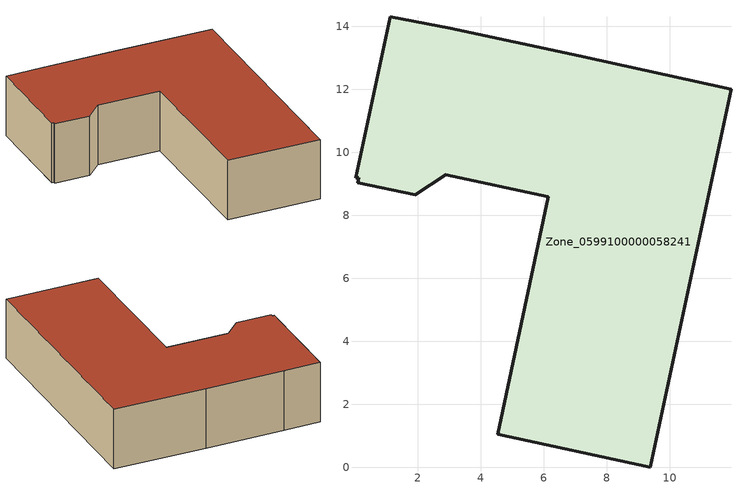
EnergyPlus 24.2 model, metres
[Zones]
Zone_0599100000058241
 floor ground (C_G): 3.03,13.93 7.11,13.06 11.95,12 9.38,0 4.54,1.05 6.14,8.59 2.9,9.28 1.93,8.65 0.1,9.04 0.13,9.19 0.03,9.19 1.12,14.3 z0
 wall outside (C_F): 7.11,13.06 3.03,13.93 1.12,14.3 0.03,9.19 0.13,9.19 0.1,9.04 1.93,8.65 2.9,9.28 6.14,8.59 4.54,1.05 9.38,0 11.95,12 7.11,13.06 z0:3.29
 roof outside (C_R): 1.12,14.3 0.03,9.19 0.13,9.19 0.1,9.04 1.93,8.65 2.9,9.28 6.14,8.59 4.54,1.05 9.38,0 11.95,12 7.11,13.06 3.03,13.93 z3.29
[BUILDING]
Pand.0599100000058241: North Axis=0; Terrain=City; Loads Convergence Tolerance Value=0.04; Temperature Convergence Tolerance Value=0.4; Solar Distribution=FullExterior; Maximum Number of Warmup Days=25; Minimum Number of Warmup Days=1
[Site:Location]
Rotterdam.The.Hague.AP_ZH_NLD Design_Conditions: Latitude=51.96; Longitude=4.45; Time Zone=1; Elevation=-4.5
[SITE:GROUNDTEMPERATURE:BUILDINGSURFACE]
18, 18, 18, 18, 18, 18, 18, 18, 18, 18, 18, 18
[MATERIAL] Thermal Absorptance=0.9; Solar Absorptance=0.7; Visible Absorptance=0.7
Name | Roughness | Thickness | Conductivity | Density | Specific Heat
G.TI.1975-1991 | MediumSmooth | 0.15 | 0.288461 | 540 | 1210
F.TI.1975-1991 | Rough | 0.3 | 0.230769 | 1920 | 840
R.TI.1975-1991 | MediumRough | 0.2 | 0.153846 | 1500 | 1000
[CONSTRUCTION]
C_G: G.TI.1975-1991
C_F: F.TI.1975-1991
C_R: R.TI.1975-1991
[ZONE]
Zone_0599100000058241: Type=1; Multiplier=1; Ceiling Height=Autocalculate; Volume=Autocalculate; Floor Area=autocalculate; Part of Total Floor Area=Yes
[ZONEINFILTRATION:DESIGNFLOWRATE]
Infil_Zone_0599100000058241: Zone or ZoneList or Space or SpaceList=Zone_0599100000058241; Schedule=AlwaysOn; Design Flow Rate Calculation Method=Flow/Area; Flow Rate per Floor Area=0.003; Constant Term Coefficient=1; Temperature Term Coefficient=0; Velocity Term Coefficient=0; Velocity Squared Term Coefficient=0
[HVACTEMPLATE:ZONE:IDEALLOADSAIRSYSTEM]
Zone_0599100000058241: Maximum Heating Supply Air Temperature=50; Minimum Cooling Supply Air Temperature=13; Maximum Heating Supply Air Humidity Ratio=0.0156; Minimum Cooling Supply Air Humidity Ratio=0.0077; Heating Limit=NoLimit; Cooling Limit=NoLimit; Dehumidification Control Type=ConstantSensibleHeatRatio; Cooling Sensible Heat Ratio=0.7; Dehumidification Setpoint=60; Humidification Control Type=None; Humidification Setpoint=30; Outdoor Air Method=None; Outdoor Air Flow Rate per Person=0.00944; Outdoor Air Flow Rate per Zone Floor Area=0; Outdoor Air Flow Rate per Zone=0; Demand Controlled Ventilation Type=None; Outdoor Air Economizer Type=NoEconomizer; Heat Recovery Type=None; Sensible Heat Recovery Effectiveness=0.7; Latent Heat Recovery Effectiveness=0.65
[ZONECONTROL:THERMOSTAT]
ThermostatControl_Zone_0599100000058241: Zone or ZoneList=Zone_0599100000058241; Control Type Schedule=DualSetpointControlType; Control 1=Thermostat_Zone_0599100000058241; Temperature Difference Between Cutout And Setpoint=0
[THERMOSTATSETPOINT:DUALSETPOINT]
Thermostat_Zone_0599100000058241: Heating Setpoint Temperature Schedule=HeatingSetpoint_Zone_0599100000058241; Cooling Setpoint Temperature Schedule=CoolingSetpoint_Zone_0599100000058241
[SCHEDULE:COMPACT]
HeatingSetpoint_Zone_0599100000058241: Through: 12/31, For: AllDays, Until: 24:00, 21
CoolingSetpoint_Zone_0599100000058241: Through: 12/31, For: AllDays, Until: 24:00, 24
DualSetpointControlType: Through: 12/31, For: AllDays, Until: 24:00, 4
AlwaysOn: Through: 12/31, For: AllDays, Until: 24:00, 1
